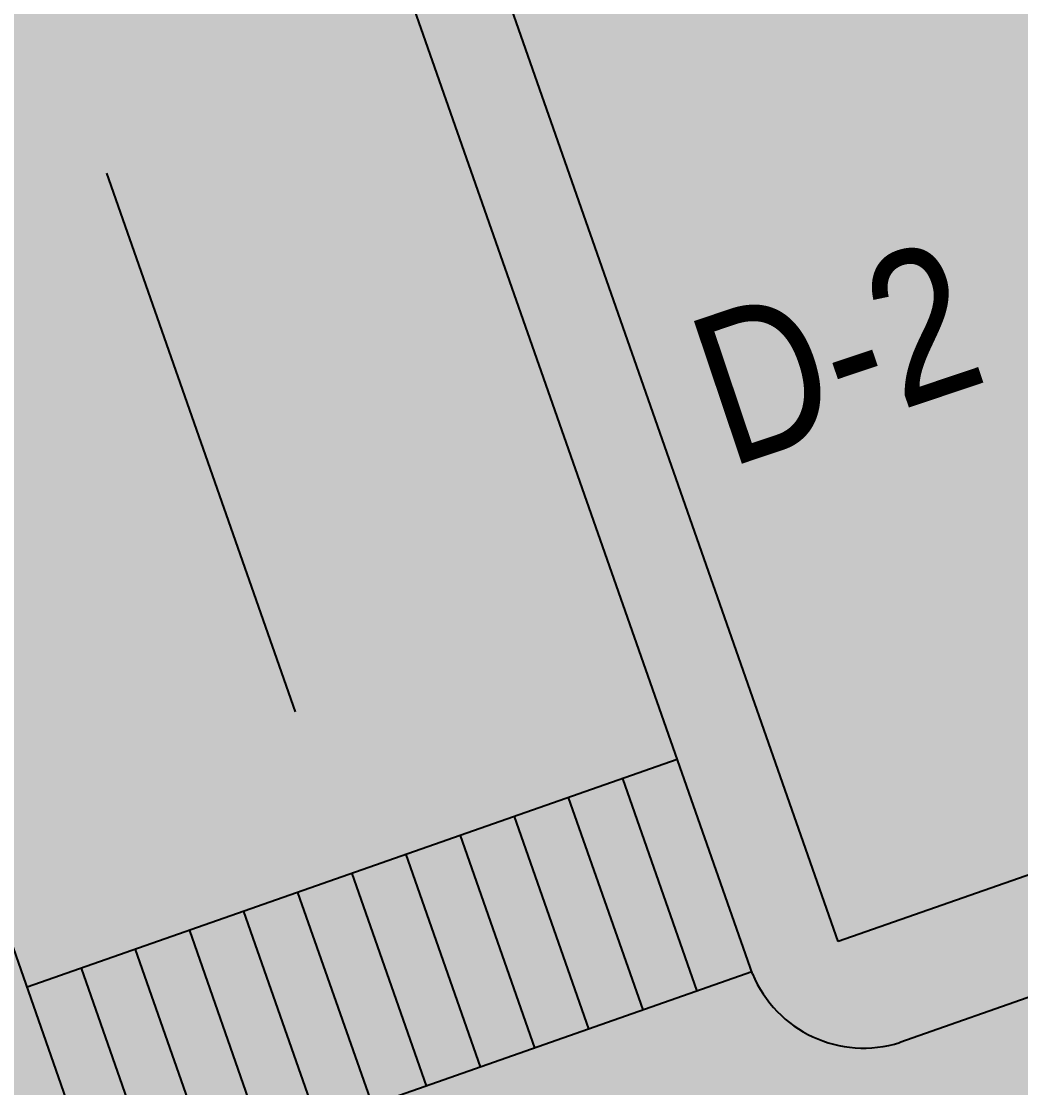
# Model space of a CAD drawing. Header units: millimetres. Extents: x 603733 to 1211550, y 1310999 to 2622648.
# Drawn here: x 604424.62 to 604433.33, y 1311180.98 to 1311190.27 of the extents above; entities that cross this region are included whole.
import ezdxf

# ---------------------------------------------------------------- set-up
doc = ezdxf.new("R2010")
doc.units = ezdxf.units.MM
doc.styles.add('TSN - Arial Narrow', font='ARIALN.TTF')

msp = doc.modelspace()

# ---------------------------------------------------------------- hatches: boundary and pattern name
at = {"true_color": 0xafd9aa}
h = msp.add_hatch(color=9, dxfattribs=at)
h.dxf.hatch_style = 1
h.paths.add_polyline_path([(604399.8912043564, 1311192.273050849), (604396.8040560364, 1311197.011248347), (604392.9873507549, 1311202.869730185), (604391.5654373321, 1311205.06168521), (604378.680350755, 1311224.924730185), (604375.3013507549, 1311232.893730185), (604378.9283507549, 1311234.784730185), (604388.868350755, 1311237.399730185), (604406.859350755, 1311240.724730185), (604429.6713507549, 1311245.341730185), (604458.606350755, 1311250.405730185), (604489.332350755, 1311256.090730185), (604496.283350755, 1311232.101730185), (604508.476350755, 1311191.736730185), (604513.1913507549, 1311176.533730185), (604478.5313507549, 1311164.992730185), (604471.241350755, 1311162.632730185), (604455.3303507549, 1311157.256730185), (604428.685350755, 1311148.309730185), (604421.9243507549, 1311157.887730185), (604409.4138439307, 1311177.522549997), (604404.9145600987, 1311184.53174512), (604400.4706191386, 1311191.381838687, -0.999015293584679)])
at = {"true_color": 0x636466}
h = msp.add_hatch(color=251, dxfattribs=at)
h.dxf.hatch_style = 1
h.paths.add_polyline_path([(604413.0490125191, 1311212.592722819), (604416.1349661015, 1311203.787545973), (604419.579365283, 1311193.959383231), (604423.5975637017, 1311182.494168957), (604424.5638815401, 1311179.736953032), (604411.0259879106, 1311174.992345088), (604411.5831258984, 1311174.117935705), (604424.7060354179, 1311178.717104709, 0.4116436480482245), (604425.2915396796, 1311180.071878816), (604413.8570020975, 1311212.69797144, 0.4063730159203559), (604412.3223265084, 1311213.397202622), (604410.7375872193, 1311212.841797919, -0.4159001501468113), (604409.475274477, 1311213.30208027), (604403.4480204857, 1311230.43039654), (604402.6929077702, 1311230.155557229), (604406.0241978607, 1311220.726744667), (604409.3316152748, 1311211.289594349)])
h = msp.add_hatch(color=251, dxfattribs=at)
h.dxf.hatch_style = 1
h.paths.add_polyline_path([(604421.8138624755, 1311210.562235384), (604418.5063982254, 1311219.999432015), (604417.7508923394, 1311219.736286234), (604430.9813113667, 1311181.986016619), (604431.7361660883, 1311182.250614254), (604428.4287315506, 1311191.687821297), (604425.121297013, 1311201.125028341)])
at = {"true_color": 0xebebeb}
h = msp.add_hatch(color=7, dxfattribs=at)
h.dxf.hatch_style = 1
h.paths.add_polyline_path([(604424.6677609291, 1311181.851702718), (604430.3325922041, 1311183.837002838), (604420.1720206231, 1311212.828096456), (604414.5071893481, 1311210.842796335)])
h.paths.add_polyline_path([(604422.1887106869, 1311201.294150787), (604425.1759773324, 1311192.926305893), (604426.0715616167, 1311193.246023705), (604423.0842949712, 1311201.613868599)], flags=24)
at = {"true_color": 0x636466}
h = msp.add_hatch(color=251, dxfattribs=at)
h.dxf.hatch_style = 1
h.paths.add_polyline_path([(604479.1360979476, 1311197.803195286, 0.3789858389670721), (604479.6778817951, 1311199.081251314), (604478.9221839497, 1311198.787836463), (604460.0477768051, 1311192.172947579), (604450.6105732329, 1311188.865503137), (604431.7361660883, 1311182.250614254), (604430.9813113667, 1311181.986016619), (604430.9868106771, 1311181.970325472, 0.4067739386842537), (604432.3356878349, 1311181.393386786)])
at = {"true_color": 0xafd9aa}
h = msp.add_hatch(color=9, dxfattribs=at)
h.dxf.hatch_style = 1
h.paths.add_polyline_path([(604428.4287315506, 1311191.687821297), (604431.7361660883, 1311182.250614254), (604450.6105732329, 1311188.865503137), (604447.3031386952, 1311198.302710181)])
at = {"true_color": 0xebebeb}
h = msp.add_hatch(color=7, dxfattribs=at)
h.dxf.hatch_style = 1
h.paths.add_polyline_path([(604445.4742808364, 1311186.00022238), (604432.2737097281, 1311181.371655163, -0.3932400062159387), (604430.980542743, 1311181.985747247), (604425.3164800917, 1311180.000716499, -0.3907596729874864), (604424.7060354179, 1311178.717104709), (604411.5831258984, 1311174.117935705), (604413.2720272448, 1311171.467261696), (604417.8465153187, 1311173.071234416), (604418.7902117647, 1311173.402126821), (604424.919195896, 1311175.551153411, -0.4147231141977847), (604426.1963650533, 1311174.940974951), (604426.7227246893, 1311173.439101379, -0.415935010909975), (604426.1118789044, 1311172.159017403), (604420.9038508756, 1311170.332984799), (604418.0729845611, 1311169.340072769), (604415.2566370093, 1311168.352483243), (604415.3248116244, 1311168.245485472), (604416.9432153006, 1311165.705455191), (604448.6875362967, 1311176.83608903)])
h.paths.add_polyline_path([(604444.9672391496, 1311181.206209428, -1), (604445.2981224009, 1311180.262537729), (604434.4969415094, 1311176.475277969, -1), (604434.1660582582, 1311177.418949668)], flags=16)
h.paths.add_polyline_path([(604413.7186865212, 1311172.59050663), (604413.8530899086, 1311172.307137044), (604413.0169548623, 1311172.853257221), (604413.1230641898, 1311173.846287872), (604413.2573428486, 1311173.563181259), (604413.4200297804, 1311173.640344356), (604413.8813734527, 1311172.667669727)], flags=16)
h.paths.add_polyline_path([(604414.4204316905, 1311172.79935866), (604413.8979946475, 1311173.997196584), (604413.5594558159, 1311173.849542863), (604414.081892859, 1311172.651704939)], flags=24)
h.paths.add_polyline_path([(604416.2140867361, 1311167.777811427), (604416.9567725123, 1311166.238671173), (604417.2784384901, 1311166.393885583), (604416.535752714, 1311167.933025837)], flags=24)
at = {"true_color": 0x636466}
h = msp.add_hatch(color=251, dxfattribs=at)
h.dxf.hatch_style = 1
h.paths.add_polyline_path([(604425.1395730589, 1311182.017054276), (604424.6677686092, 1311181.85170541), (604425.3164800908, 1311180.000716499), (604425.7882845405, 1311180.166065366)])
h.paths.add_polyline_path([(604426.0831225336, 1311182.347731184), (604425.6113477963, 1311182.18239273), (604426.2600592779, 1311180.331403819), (604426.7318340152, 1311180.496742273)])
h.paths.add_polyline_path([(604427.0266720083, 1311182.678408091), (604426.554897271, 1311182.513069637), (604427.2036087526, 1311180.662080726), (604427.6753834899, 1311180.82741918)])
h.paths.add_polyline_path([(604427.970221483, 1311183.009084998), (604427.4984467457, 1311182.843746544), (604428.1471582273, 1311180.992757633), (604428.6189329646, 1311181.158096087)])
h.paths.add_polyline_path([(604428.9137709577, 1311183.339761905), (604428.4419962204, 1311183.174423452), (604429.090707702, 1311181.323434541), (604429.5624824393, 1311181.488772994)])
h.paths.add_polyline_path([(604429.8573204324, 1311183.670438812), (604429.3855456951, 1311183.505100359), (604430.0342571767, 1311181.654111448), (604430.506031914, 1311181.819449901)])

# ---------------------------------------------------------------- linework, layer by layer
for p, q in [((604430.9868106771, 1311181.970325472), (604417.7508923394, 1311219.736286234)), ((604425.3164800917, 1311180.000716499), (604413.8570020972, 1311212.697971442)), ((604479.1360979476, 1311197.803195286), (604432.2737097214, 1311181.371655161)), ((604431.7361660883, 1311182.250614254), (604428.4287315506, 1311191.687821297)), ((604425.3580537139, 1311188.942791216), (604427.0022289088, 1311184.251719933)), ((604450.6105732329, 1311188.865503137), (604431.7361660883, 1311182.250614254)), ((604430.3324642202, 1311183.836957985), (604424.6677983216, 1311181.851715823)), ((604430.506031914, 1311181.819449902), (604429.8573204324, 1311183.670438812)), ((604430.0342571767, 1311181.654111448), (604429.3855456951, 1311183.505100359)), ((604429.5624742848, 1311181.488796262), (604428.9137628032, 1311183.339785173)), ((604429.090707702, 1311181.323434541), (604428.4419962204, 1311183.174423452)), ((604428.6189268488, 1311181.158113538), (604427.9702153672, 1311183.009102449)), ((604428.1471531307, 1311180.992772176), (604427.4984416491, 1311182.843761086)), ((604427.6753834899, 1311180.82741918), (604427.0266720083, 1311182.678408091)), ((604427.2036056946, 1311180.662089452), (604426.554894213, 1311182.513078362)), ((604426.7318319766, 1311180.49674809), (604426.083120495, 1311182.347737)), ((604426.2600592779, 1311180.331403819), (604425.6113477963, 1311182.18239273)), ((604425.7882845405, 1311180.166065366), (604425.1395730589, 1311182.017054276)), ((604430.9811459895, 1311181.985958661), (604425.3164800908, 1311180.000716499))]:
    msp.add_line(p, q)
msp.add_arc((604431.9571602397, 1311182.373693192), 1.050849081083802, 202.5723240812968, 287.5316212929416)

# ---------------------------------------------------------------- texts
at = {"color": 0, "linetype": 'Continuous', "lineweight": 25, "ltscale": 0.1, "insert": (604430.3611170669, 1311187.616455694), "char_height": 1.311056299572484, "width": 21.19973330073827, "attachment_point": 1, "rotation": 18.575461490795494, "style": 'TSN - Arial Narrow'}
msp.add_mtext('D-2', dxfattribs=at)

doc.saveas('drawing.dxf')
